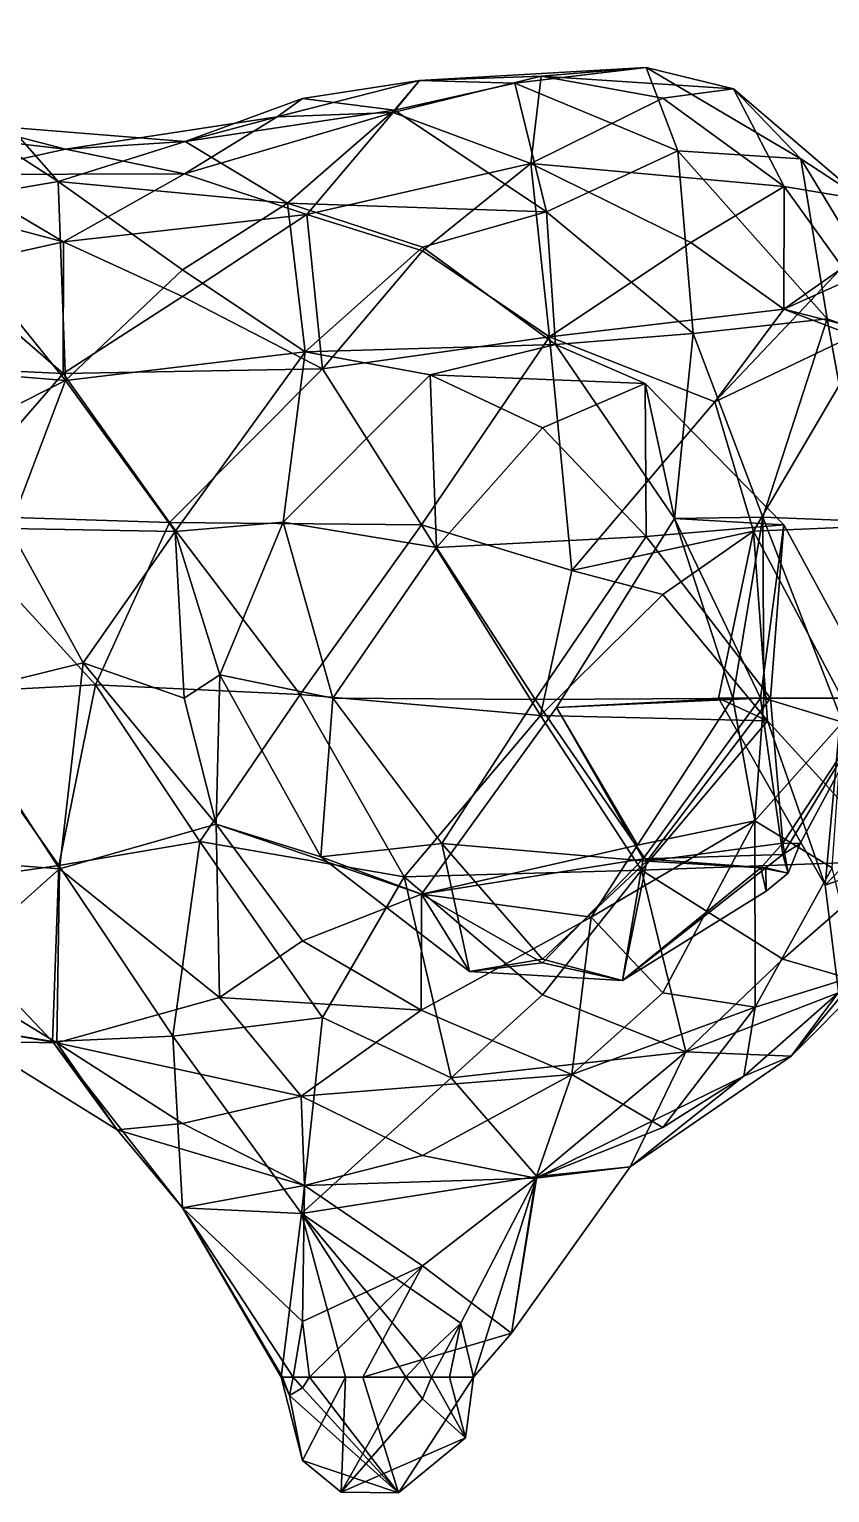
# Model space of a CAD drawing. Extents: x 290034 to 295698, y 4553723 to 4561693.
# Drawn here: x 293721.9 to 293805.9, y 4558983.9 to 4559137.5 of the extents above; entities that cross this region are included whole.
import ezdxf

# ---------------------------------------------------------------- set-up
doc = ezdxf.new("R2010")
doc.units = 0
doc.layers.add('Au_ppm_Pref_-_0_2', color=7, linetype='CONTINUOUS')

msp = doc.modelspace()

# ---------------------------------------------------------------- linework, layer by layer
at = {"layer": 'Au_ppm_Pref_-_0_2'}
for points in [[(293710.83, 4559119.1, 1806.38), (293724.96, 4559121.51, 1811.16), (293710.89, 4559137.5, 1811.09)], [(293710.89, 4559137.5, 1811.09), (293724.96, 4559121.51, 1811.16), (293715.62, 4559127.55, 1818.37)], [(293775.64, 4559132.57, 1828.7), (293774.54, 4559123.4, 1835.56), (293760.11, 4559128.76, 1830.53)], [(293775.64, 4559132.57, 1828.7), (293760.11, 4559128.76, 1830.53), (293762.86, 4559132.12, 1823.2)], [(293762.86, 4559132.12, 1823.2), (293786.66, 4559133.5, 1824.24), (293775.64, 4559132.57, 1828.7)], [(293762.86, 4559132.12, 1823.2), (293772.87, 4559131.83, 1818.3), (293786.66, 4559133.5, 1824.24)], [(293786.66, 4559133.5, 1824.24), (293772.87, 4559131.83, 1818.3), (293789.99, 4559124.72, 1817.24)], [(293788.39, 4559130.26, 1832.49), (293774.54, 4559123.4, 1835.56), (293775.64, 4559132.57, 1828.7)], [(293775.64, 4559132.57, 1828.7), (293786.66, 4559133.5, 1824.24), (293795.81, 4559131.23, 1829.31)], [(293775.64, 4559132.57, 1828.7), (293795.81, 4559131.23, 1829.31), (293788.39, 4559130.26, 1832.49)], [(293786.66, 4559133.5, 1824.24), (293789.99, 4559124.72, 1817.24), (293802.89, 4559123.91, 1823.54)], [(293795.81, 4559131.23, 1829.31), (293786.66, 4559133.5, 1824.24), (293802.89, 4559123.91, 1823.54)], [(293762.86, 4559132.12, 1823.2), (293760.11, 4559128.76, 1830.53), (293747.95, 4559128.32, 1824.65)], [(293762.86, 4559132.12, 1823.2), (293747.95, 4559128.32, 1824.65), (293750.59, 4559130.23, 1820.21)], [(293762.86, 4559132.12, 1823.2), (293750.59, 4559130.23, 1820.21), (293760.24, 4559128.99, 1816.07)], [(293762.86, 4559132.12, 1823.2), (293760.24, 4559128.99, 1816.07), (293772.87, 4559131.83, 1818.3)], [(293776.21, 4559118.33, 1811.37), (293772.87, 4559131.83, 1818.3), (293760.24, 4559128.99, 1816.07)], [(293776.21, 4559118.33, 1811.37), (293789.99, 4559124.72, 1817.24), (293772.87, 4559131.83, 1818.3)], [(293788.39, 4559130.26, 1832.49), (293795.81, 4559131.23, 1829.31), (293801.15, 4559120.98, 1835.25)], [(293795.81, 4559131.23, 1829.31), (293809.47, 4559119.59, 1829.31), (293801.15, 4559120.98, 1835.25)], [(293809.47, 4559119.59, 1829.31), (293795.81, 4559131.23, 1829.31), (293802.89, 4559123.91, 1823.54)], [(293750.59, 4559130.23, 1820.21), (293747.95, 4559128.32, 1824.65), (293738.29, 4559125.71, 1817.33)], [(293750.59, 4559130.23, 1820.21), (293738.29, 4559125.71, 1817.33), (293760.24, 4559128.99, 1816.07)], [(293774.54, 4559123.4, 1835.56), (293788.39, 4559130.26, 1832.49), (293801.15, 4559120.98, 1835.25)], [(293699.75, 4559127.91, 1824.08), (293725.71, 4559124.9, 1823.27), (293713.58, 4559122.26, 1829.66)], [(293699.75, 4559127.91, 1824.08), (293715.62, 4559127.55, 1818.37), (293725.71, 4559124.9, 1823.27)], [(293738.2, 4559122.33, 1829.84), (293725.71, 4559124.9, 1823.27), (293747.95, 4559128.32, 1824.65)], [(293747.95, 4559128.32, 1824.65), (293725.71, 4559124.9, 1823.27), (293738.29, 4559125.71, 1817.33)], [(293751.03, 4559118.05, 1834.6), (293738.2, 4559122.33, 1829.84), (293760.11, 4559128.76, 1830.53)], [(293760.11, 4559128.76, 1830.53), (293738.2, 4559122.33, 1829.84), (293747.95, 4559128.32, 1824.65)], [(293749.02, 4559119.26, 1811.26), (293760.24, 4559128.99, 1816.07), (293738.29, 4559125.71, 1817.33)], [(293776.21, 4559118.33, 1811.37), (293760.24, 4559128.99, 1816.07), (293749.02, 4559119.26, 1811.26)], [(293760.11, 4559128.76, 1830.53), (293774.54, 4559123.4, 1835.56), (293751.03, 4559118.05, 1834.6)], [(293724.96, 4559121.51, 1811.16), (293738.29, 4559125.71, 1817.33), (293715.62, 4559127.55, 1818.37)], [(293715.62, 4559127.55, 1818.37), (293738.29, 4559125.71, 1817.33), (293725.71, 4559124.9, 1823.27)], [(293738.2, 4559122.33, 1829.84), (293713.58, 4559122.26, 1829.66), (293725.71, 4559124.9, 1823.27)], [(293738.29, 4559125.71, 1817.33), (293724.96, 4559121.51, 1811.16), (293749.02, 4559119.26, 1811.26)], [(293776.21, 4559118.33, 1811.37), (293791.59, 4559105.57, 1810.58), (293789.99, 4559124.72, 1817.24)], [(293805.64, 4559107.11, 1816.12), (293802.89, 4559123.91, 1823.54), (293789.99, 4559124.72, 1817.24)], [(293805.64, 4559107.11, 1816.12), (293789.99, 4559124.72, 1817.24), (293791.59, 4559105.57, 1810.58)], [(293763.19, 4559114.23, 1839.02), (293751.03, 4559118.05, 1834.6), (293774.54, 4559123.4, 1835.56)], [(293763.19, 4559114.23, 1839.02), (293774.54, 4559123.4, 1835.56), (293776.51, 4559105.2, 1842.3)], [(293776.51, 4559105.2, 1842.3), (293774.54, 4559123.4, 1835.56), (293791.33, 4559115.1, 1840.7)], [(293774.54, 4559123.4, 1835.56), (293801.15, 4559120.98, 1835.25), (293791.33, 4559115.1, 1840.7)], [(293809.47, 4559119.59, 1829.31), (293802.89, 4559123.91, 1823.54), (293815.15, 4559103.72, 1823.32)], [(293815.15, 4559103.72, 1823.32), (293802.89, 4559123.91, 1823.54), (293805.64, 4559107.11, 1816.12)], [(293701.24, 4559121.61, 1835.39), (293713.58, 4559122.26, 1829.66), (293725.5, 4559115.2, 1834.8)], [(293712.8, 4559112.35, 1838.4), (293701.24, 4559121.61, 1835.39), (293725.5, 4559115.2, 1834.8)], [(293725.73, 4559100.62, 1807.82), (293724.96, 4559121.51, 1811.16), (293710.83, 4559119.1, 1806.38)], [(293738.2, 4559122.33, 1829.84), (293725.5, 4559115.2, 1834.8), (293713.58, 4559122.26, 1829.66)], [(293725.73, 4559100.62, 1807.82), (293737.99, 4559112.26, 1808.38), (293724.96, 4559121.51, 1811.16)], [(293724.96, 4559121.51, 1811.16), (293737.99, 4559112.26, 1808.38), (293749.02, 4559119.26, 1811.26)], [(293751.03, 4559118.05, 1834.6), (293725.5, 4559115.2, 1834.8), (293738.2, 4559122.33, 1829.84)], [(293801.11, 4559108.11, 1842.87), (293791.33, 4559115.1, 1840.7), (293801.15, 4559120.98, 1835.25)], [(293801.11, 4559108.11, 1842.87), (293801.15, 4559120.98, 1835.25), (293813.95, 4559103.21, 1835.29)], [(293813.95, 4559103.21, 1835.29), (293801.15, 4559120.98, 1835.25), (293809.47, 4559119.59, 1829.31)], [(293725.73, 4559100.62, 1807.82), (293710.83, 4559119.1, 1806.38), (293699.9, 4559102.73, 1806.31)], [(293737.99, 4559112.26, 1808.38), (293750.86, 4559103.63, 1805), (293749.02, 4559119.26, 1811.26)], [(293749.02, 4559119.26, 1811.26), (293750.86, 4559103.63, 1805), (293763.19, 4559114.63, 1807.59)], [(293763.19, 4559114.63, 1807.59), (293776.21, 4559118.33, 1811.37), (293749.02, 4559119.26, 1811.26)], [(293751.03, 4559118.05, 1834.6), (293737.99, 4559109.46, 1837.43), (293725.5, 4559115.2, 1834.8)], [(293752.7, 4559101.84, 1840.6), (293737.99, 4559109.46, 1837.43), (293751.03, 4559118.05, 1834.6)], [(293751.03, 4559118.05, 1834.6), (293763.19, 4559114.23, 1839.02), (293752.7, 4559101.84, 1840.6)], [(293763.19, 4559114.63, 1807.59), (293777.13, 4559104.42, 1805.01), (293776.21, 4559118.33, 1811.37)], [(293776.21, 4559118.33, 1811.37), (293777.13, 4559104.42, 1805.01), (293791.59, 4559105.57, 1810.58)], [(293712.8, 4559112.35, 1838.4), (293725.5, 4559115.2, 1834.8), (293725.49, 4559101.36, 1839.33)], [(293725.49, 4559101.36, 1839.33), (293725.5, 4559115.2, 1834.8), (293737.99, 4559109.46, 1837.43)], [(293777.13, 4559104.42, 1805.01), (293763.19, 4559114.63, 1807.59), (293750.86, 4559103.63, 1805)], [(293752.7, 4559101.84, 1840.6), (293763.19, 4559114.23, 1839.02), (293776.51, 4559105.2, 1842.3)], [(293801.11, 4559108.11, 1842.87), (293776.51, 4559105.2, 1842.3), (293791.33, 4559115.1, 1840.7)], [(293725.49, 4559101.36, 1839.33), (293702.23, 4559102.44, 1841.97), (293712.8, 4559112.35, 1838.4)], [(293725.73, 4559100.62, 1807.82), (293750.86, 4559103.63, 1805), (293737.99, 4559112.26, 1808.38)], [(293793.86, 4559098.39, 1846.53), (293806.98, 4559112.26, 1847.13), (293810.59, 4559106.37, 1849.69)], [(293793.86, 4559098.39, 1846.53), (293801.11, 4559108.11, 1842.87), (293806.98, 4559112.26, 1847.13)], [(293813.59, 4559113.7, 1843.53), (293801.11, 4559108.11, 1842.87), (293824.73, 4559102.02, 1841.83)], [(293806.98, 4559112.26, 1847.13), (293801.11, 4559108.11, 1842.87), (293813.59, 4559113.7, 1843.53)], [(293725.49, 4559101.36, 1839.33), (293737.99, 4559109.46, 1837.43), (293752.7, 4559101.84, 1840.6)], [(293801.11, 4559108.11, 1842.87), (293793.86, 4559098.39, 1846.53), (293776.51, 4559105.2, 1842.3)], [(293824.73, 4559102.02, 1841.83), (293801.11, 4559108.11, 1842.87), (293813.95, 4559103.21, 1835.29)], [(293798.91, 4559086.27, 1811.94), (293805.64, 4559107.11, 1816.12), (293791.59, 4559105.57, 1810.58)], [(293810.59, 4559106.37, 1849.69), (293797.92, 4559084.8, 1848.29), (293793.86, 4559098.39, 1846.53)], [(293811.33, 4559085.37, 1854.3), (293797.92, 4559084.8, 1848.29), (293810.59, 4559106.37, 1849.69)], [(293809.54, 4559085.85, 1817.62), (293805.64, 4559107.11, 1816.12), (293798.91, 4559086.27, 1811.94)], [(293809.54, 4559085.85, 1817.62), (293815.15, 4559103.72, 1823.32), (293805.64, 4559107.11, 1816.12)], [(293776.51, 4559105.2, 1842.3), (293763.08, 4559085.49, 1843.68), (293752.7, 4559101.84, 1840.6)], [(293776.51, 4559105.2, 1842.3), (293778.84, 4559080.7, 1844.23), (293763.08, 4559085.49, 1843.68)], [(293793.86, 4559098.39, 1846.53), (293778.84, 4559080.7, 1844.23), (293776.51, 4559105.2, 1842.3)], [(293789.64, 4559086.15, 1805.5), (293791.59, 4559105.57, 1810.58), (293777.13, 4559104.42, 1805.01)], [(293791.59, 4559105.57, 1810.58), (293789.64, 4559086.15, 1805.5), (293798.91, 4559086.27, 1811.94)], [(293737.24, 4559084.78, 1805.18), (293750.86, 4559103.63, 1805), (293725.73, 4559100.62, 1807.82)], [(293748.55, 4559085.74, 1798.19), (293750.86, 4559103.63, 1805), (293737.24, 4559084.78, 1805.18)], [(293763.99, 4559101.22, 1800.38), (293750.86, 4559103.63, 1805), (293748.55, 4559085.74, 1798.19)], [(293763.99, 4559101.22, 1800.38), (293777.13, 4559104.42, 1805.01), (293750.86, 4559103.63, 1805)], [(293763.99, 4559101.22, 1800.38), (293786.55, 4559100.31, 1799.62), (293777.13, 4559104.42, 1805.01)], [(293786.55, 4559100.31, 1799.62), (293789.64, 4559086.15, 1805.5), (293777.13, 4559104.42, 1805.01)], [(293712.8, 4559094.16, 1808.57), (293725.73, 4559100.62, 1807.82), (293699.9, 4559102.73, 1806.31)], [(293712.56, 4559086.48, 1839.9), (293702.23, 4559102.44, 1841.97), (293725.49, 4559101.36, 1839.33)], [(293725.49, 4559101.36, 1839.33), (293752.7, 4559101.84, 1840.6), (293736.63, 4559085.71, 1841.45)], [(293752.7, 4559101.84, 1840.6), (293763.08, 4559085.49, 1843.68), (293736.63, 4559085.71, 1841.45)], [(293712.56, 4559086.48, 1839.9), (293725.49, 4559101.36, 1839.33), (293736.63, 4559085.71, 1841.45)], [(293712.8, 4559094.16, 1808.57), (293719.85, 4559085.1, 1808.88), (293725.73, 4559100.62, 1807.82)], [(293719.85, 4559085.1, 1808.88), (293737.24, 4559084.78, 1805.18), (293725.73, 4559100.62, 1807.82)], [(293748.55, 4559085.74, 1798.19), (293764.66, 4559083.09, 1795.04), (293763.99, 4559101.22, 1800.38)], [(293763.99, 4559101.22, 1800.38), (293764.66, 4559083.09, 1795.04), (293775.79, 4559095.67, 1796.09)], [(293786.55, 4559100.31, 1799.62), (293763.99, 4559101.22, 1800.38), (293775.79, 4559095.67, 1796.09)], [(293786.55, 4559100.31, 1799.62), (293775.79, 4559095.67, 1796.09), (293786.64, 4559084.26, 1794.78)], [(293786.55, 4559100.31, 1799.62), (293801.11, 4559085.49, 1799.44), (293789.64, 4559086.15, 1805.5)], [(293786.55, 4559100.31, 1799.62), (293786.64, 4559084.26, 1794.78), (293801.11, 4559085.49, 1799.44)], [(293793.86, 4559098.39, 1846.53), (293797.92, 4559084.8, 1848.29), (293778.84, 4559080.7, 1844.23)], [(293775.79, 4559095.67, 1796.09), (293764.66, 4559083.09, 1795.04), (293786.64, 4559084.26, 1794.78)], [(293712.56, 4559086.48, 1839.9), (293728.88, 4559068.68, 1840.41), (293712.32, 4559067.79, 1836.35)], [(293712.56, 4559086.48, 1839.9), (293736.63, 4559085.71, 1841.45), (293728.88, 4559068.68, 1840.41)], [(293798.66, 4559067.28, 1804.46), (293777.25, 4559066.29, 1805.55), (293789.64, 4559086.15, 1805.5)], [(293777.25, 4559066.29, 1805.55), (293795.76, 4559067.28, 1808.02), (293789.64, 4559086.15, 1805.5)], [(293795.76, 4559067.28, 1808.02), (293798.91, 4559086.27, 1811.94), (293789.64, 4559086.15, 1805.5)], [(293798.66, 4559067.28, 1804.46), (293789.64, 4559086.15, 1805.5), (293801.11, 4559085.49, 1799.44)], [(293799, 4559067.28, 1811.49), (293798.91, 4559086.27, 1811.94), (293795.76, 4559067.28, 1808.02)], [(293809.54, 4559085.85, 1817.62), (293798.91, 4559086.27, 1811.94), (293807.24, 4559064.75, 1816.53)], [(293799, 4559067.28, 1811.49), (293807.24, 4559064.75, 1816.53), (293798.91, 4559086.27, 1811.94)], [(293719.85, 4559085.1, 1808.88), (293713.26, 4559067.46, 1810.15), (293727.58, 4559070.99, 1807.82)], [(293719.85, 4559085.1, 1808.88), (293727.58, 4559070.99, 1807.82), (293737.24, 4559084.78, 1805.18)], [(293738.17, 4559067.28, 1805.55), (293737.24, 4559084.78, 1805.18), (293727.58, 4559070.99, 1807.82)], [(293728.88, 4559068.68, 1840.41), (293736.63, 4559085.71, 1841.45), (293750.33, 4559067.66, 1842.99)], [(293763.08, 4559085.49, 1843.68), (293750.33, 4559067.66, 1842.99), (293736.63, 4559085.71, 1841.45)], [(293741.93, 4559069.73, 1800.14), (293748.55, 4559085.74, 1798.19), (293737.24, 4559084.78, 1805.18)], [(293741.93, 4559069.73, 1800.14), (293737.24, 4559084.78, 1805.18), (293738.17, 4559067.28, 1805.55)], [(293741.93, 4559069.73, 1800.14), (293753.76, 4559067.28, 1795.17), (293748.55, 4559085.74, 1798.19)], [(293753.76, 4559067.28, 1795.17), (293764.66, 4559083.09, 1795.04), (293748.55, 4559085.74, 1798.19)], [(293775.56, 4559065.47, 1843.4), (293750.33, 4559067.66, 1842.99), (293763.08, 4559085.49, 1843.68)], [(293778.84, 4559080.7, 1844.23), (293775.56, 4559065.47, 1843.4), (293763.08, 4559085.49, 1843.68)], [(293788.39, 4559078.18, 1843.5), (293778.84, 4559080.7, 1844.23), (293797.92, 4559084.8, 1848.29)], [(293786.64, 4559084.26, 1794.78), (293799.7, 4559067.28, 1794.29), (293801.11, 4559085.49, 1799.44)], [(293797.92, 4559084.8, 1848.29), (293799.38, 4559064.89, 1841.42), (293788.39, 4559078.18, 1843.5)], [(293807.23, 4559067.28, 1852.46), (293794.25, 4559067.28, 1847.13), (293797.92, 4559084.8, 1848.29)], [(293794.25, 4559067.28, 1847.13), (293799.38, 4559064.89, 1841.42), (293797.92, 4559084.8, 1848.29)], [(293807.23, 4559067.28, 1852.46), (293797.92, 4559084.8, 1848.29), (293811.33, 4559085.37, 1854.3)], [(293810.99, 4559067.28, 1799.62), (293798.66, 4559067.28, 1804.46), (293801.11, 4559085.49, 1799.44)], [(293799.7, 4559067.28, 1794.29), (293810.99, 4559067.28, 1799.62), (293801.11, 4559085.49, 1799.44)], [(293775, 4559067.15, 1795.88), (293764.66, 4559083.09, 1795.04), (293753.76, 4559067.28, 1795.17)], [(293775, 4559067.15, 1795.88), (293786.64, 4559084.26, 1794.78), (293764.66, 4559083.09, 1795.04)], [(293775, 4559067.15, 1795.88), (293799.7, 4559067.28, 1794.29), (293786.64, 4559084.26, 1794.78)], [(293788.39, 4559078.18, 1843.5), (293775.56, 4559065.47, 1843.4), (293778.84, 4559080.7, 1844.23)], [(293788.39, 4559078.18, 1843.5), (293799.38, 4559064.89, 1841.42), (293775.56, 4559065.47, 1843.4)], [(293713.26, 4559067.46, 1810.15), (293725.08, 4559049.37, 1811.38), (293727.58, 4559070.99, 1807.82)], [(293727.58, 4559070.99, 1807.82), (293725.08, 4559049.37, 1811.38), (293741.52, 4559054.06, 1806.91)], [(293741.52, 4559054.06, 1806.91), (293738.17, 4559067.28, 1805.55), (293727.58, 4559070.99, 1807.82)], [(293741.93, 4559069.73, 1800.14), (293738.17, 4559067.28, 1805.55), (293741.52, 4559054.06, 1806.91)], [(293752.53, 4559050.61, 1800.4), (293741.93, 4559069.73, 1800.14), (293741.52, 4559054.06, 1806.91)], [(293741.93, 4559069.73, 1800.14), (293752.53, 4559050.61, 1800.4), (293753.76, 4559067.28, 1795.17)], [(293725.03, 4559049.7, 1836.27), (293709.01, 4559047.4, 1829.94), (293712.32, 4559067.79, 1836.35)], [(293712.32, 4559067.79, 1836.35), (293728.88, 4559068.68, 1840.41), (293725.03, 4559049.7, 1836.27)], [(293739.82, 4559052.24, 1840.67), (293725.03, 4559049.7, 1836.27), (293728.88, 4559068.68, 1840.41)], [(293728.88, 4559068.68, 1840.41), (293750.33, 4559067.66, 1842.99), (293739.82, 4559052.24, 1840.67)], [(293713.26, 4559067.46, 1810.15), (293700.2, 4559051.25, 1811.81), (293725.08, 4559049.37, 1811.38)], [(293739.82, 4559052.24, 1840.67), (293750.33, 4559067.66, 1842.99), (293761.26, 4559048.54, 1841.53)], [(293775.56, 4559065.47, 1843.4), (293761.26, 4559048.54, 1841.53), (293750.33, 4559067.66, 1842.99)], [(293752.53, 4559050.61, 1800.4), (293765.21, 4559052.03, 1795.48), (293753.76, 4559067.28, 1795.17)], [(293775, 4559067.15, 1795.88), (293753.76, 4559067.28, 1795.17), (293765.21, 4559052.03, 1795.48)], [(293786.33, 4559050.4, 1804.27), (293763.08, 4559046.7, 1805.66), (293777.25, 4559066.29, 1805.55)], [(293763.08, 4559046.7, 1805.66), (293785.76, 4559051.85, 1807.59), (293777.25, 4559066.29, 1805.55)], [(293775, 4559067.15, 1795.88), (293765.21, 4559052.03, 1795.48), (293786.71, 4559050.18, 1794.71)], [(293775, 4559067.15, 1795.88), (293786.71, 4559050.18, 1794.71), (293799.7, 4559067.28, 1794.29)], [(293798.66, 4559067.28, 1804.46), (293786.33, 4559050.4, 1804.27), (293777.25, 4559066.29, 1805.55)], [(293785.76, 4559051.85, 1807.59), (293795.76, 4559067.28, 1808.02), (293777.25, 4559066.29, 1805.55)], [(293798.06, 4559054.39, 1812.81), (293795.76, 4559067.28, 1808.02), (293785.76, 4559051.85, 1807.59)], [(293786.33, 4559050.4, 1804.27), (293798.66, 4559067.28, 1804.46), (293800.99, 4559050.87, 1800.08)], [(293786.71, 4559050.18, 1794.71), (293800.99, 4559052.05, 1798.75), (293799.7, 4559067.28, 1794.29)], [(293805.44, 4559047.65, 1847.13), (293794.25, 4559067.28, 1847.13), (293807.23, 4559067.28, 1852.46)], [(293794.25, 4559067.28, 1847.13), (293805.44, 4559047.65, 1847.13), (293799.38, 4559064.89, 1841.42)], [(293799, 4559067.28, 1811.49), (293795.76, 4559067.28, 1808.02), (293798.06, 4559054.39, 1812.81)], [(293798.06, 4559054.39, 1812.81), (293807.24, 4559064.75, 1816.53), (293799, 4559067.28, 1811.49)], [(293810.99, 4559067.28, 1799.62), (293800.99, 4559050.87, 1800.08), (293798.66, 4559067.28, 1804.46)], [(293810.99, 4559067.28, 1799.62), (293799.7, 4559067.28, 1794.29), (293800.99, 4559052.05, 1798.75)], [(293810.99, 4559067.28, 1799.62), (293802.81, 4559052.04, 1799.62), (293800.99, 4559050.87, 1800.08)], [(293810.99, 4559067.28, 1799.62), (293800.99, 4559052.05, 1798.75), (293802.81, 4559052.04, 1799.62)], [(293805.44, 4559047.65, 1847.13), (293807.23, 4559067.28, 1852.46), (293808.63, 4559050.98, 1853.52)], [(293786.17, 4559049.22, 1840.76), (293761.26, 4559048.54, 1841.53), (293775.56, 4559065.47, 1843.4)], [(293775.56, 4559065.47, 1843.4), (293799.38, 4559064.89, 1841.42), (293786.17, 4559049.22, 1840.76)], [(293799.38, 4559064.89, 1841.42), (293812.78, 4559050.19, 1841.08), (293786.17, 4559049.22, 1840.76)], [(293806.19, 4559049.46, 1818.39), (293807.24, 4559064.75, 1816.53), (293798.06, 4559054.39, 1812.81)], [(293805.44, 4559047.65, 1847.13), (293812.78, 4559050.19, 1841.08), (293799.38, 4559064.89, 1841.42)], [(293741.52, 4559054.06, 1806.91), (293725.08, 4559049.37, 1811.38), (293741.87, 4559035.86, 1812.91)], [(293752.53, 4559050.61, 1800.4), (293741.52, 4559054.06, 1806.91), (293763.08, 4559046.7, 1805.66)], [(293750.59, 4559041.8, 1808.94), (293763.08, 4559046.7, 1805.66), (293741.52, 4559054.06, 1806.91)], [(293741.52, 4559054.06, 1806.91), (293741.87, 4559035.86, 1812.91), (293750.59, 4559041.8, 1808.94)], [(293788.39, 4559036.34, 1813.06), (293798.06, 4559054.39, 1812.81), (293780.89, 4559044.29, 1810.58)], [(293780.89, 4559044.29, 1810.58), (293798.06, 4559054.39, 1812.81), (293785.76, 4559051.85, 1807.59)], [(293798.08, 4559034.84, 1818.63), (293798.06, 4559054.39, 1812.81), (293788.39, 4559036.34, 1813.06)], [(293806.19, 4559049.46, 1818.39), (293798.06, 4559054.39, 1812.81), (293798.08, 4559034.84, 1818.63)], [(293700.2, 4559051.25, 1811.81), (293712.8, 4559038.43, 1813.75), (293725.08, 4559049.37, 1811.38)], [(293725.03, 4559049.7, 1836.27), (293739.82, 4559052.24, 1840.67), (293736.98, 4559031.8, 1836.29)], [(293752.69, 4559033.75, 1839.5), (293736.98, 4559031.8, 1836.29), (293739.82, 4559052.24, 1840.67)], [(293752.69, 4559033.75, 1839.5), (293739.82, 4559052.24, 1840.67), (293761.26, 4559048.54, 1841.53)], [(293752.53, 4559050.61, 1800.4), (293768.11, 4559038.6, 1799.62), (293765.21, 4559052.03, 1795.48)], [(293780.89, 4559044.29, 1810.58), (293785.76, 4559051.85, 1807.59), (293763.08, 4559046.7, 1805.66)], [(293768.11, 4559038.6, 1799.62), (293775.79, 4559039.87, 1796.42), (293765.21, 4559052.03, 1795.48)], [(293786.71, 4559050.18, 1794.71), (293765.21, 4559052.03, 1795.48), (293775.79, 4559039.87, 1796.42)], [(293786.33, 4559050.4, 1804.27), (293800.99, 4559050.87, 1800.08), (293799.2, 4559049.46, 1800.46)], [(293786.71, 4559050.18, 1794.71), (293798.7, 4559049.46, 1798.54), (293800.99, 4559052.05, 1798.75)], [(293798.7, 4559049.46, 1798.54), (293801.57, 4559048.92, 1799.56), (293800.99, 4559052.05, 1798.75)], [(293801.57, 4559048.92, 1799.56), (293799.2, 4559049.46, 1800.46), (293800.99, 4559050.87, 1800.08)], [(293802.81, 4559052.04, 1799.62), (293800.99, 4559052.05, 1798.75), (293801.57, 4559048.92, 1799.56)], [(293802.81, 4559052.04, 1799.62), (293801.57, 4559048.92, 1799.56), (293800.99, 4559050.87, 1800.08)], [(293807.65, 4559030.01, 1847.08), (293805.44, 4559047.65, 1847.13), (293808.63, 4559050.98, 1853.52)], [(293709.01, 4559047.4, 1829.94), (293725.03, 4559049.7, 1836.27), (293724.37, 4559031.24, 1828.99)], [(293725.08, 4559049.37, 1811.38), (293712.8, 4559038.43, 1813.75), (293724.81, 4559031.1, 1817.6)], [(293736.98, 4559031.8, 1836.29), (293724.37, 4559031.24, 1828.99), (293725.03, 4559049.7, 1836.27)], [(293725.08, 4559049.37, 1811.38), (293724.81, 4559031.1, 1817.6), (293741.87, 4559035.86, 1812.91)], [(293763.08, 4559046.7, 1805.66), (293768.11, 4559038.6, 1799.62), (293752.53, 4559050.61, 1800.4)], [(293786.17, 4559049.22, 1840.76), (293775.79, 4559036.15, 1839.69), (293761.26, 4559048.54, 1841.53)], [(293786.33, 4559050.4, 1804.27), (293775.79, 4559039.5, 1802.94), (293763.08, 4559046.7, 1805.66)], [(293784.16, 4559037.63, 1799.62), (293775.79, 4559039.5, 1802.94), (293786.33, 4559050.4, 1804.27)], [(293784.16, 4559037.63, 1799.62), (293786.71, 4559050.18, 1794.71), (293775.79, 4559039.87, 1796.42)], [(293786.17, 4559049.22, 1840.76), (293790.81, 4559030.15, 1836.11), (293775.79, 4559036.15, 1839.69)], [(293784.16, 4559037.63, 1799.62), (293786.33, 4559050.4, 1804.27), (293799.2, 4559049.46, 1800.46)], [(293784.16, 4559037.63, 1799.62), (293798.7, 4559049.46, 1798.54), (293786.71, 4559050.18, 1794.71)], [(293784.16, 4559037.63, 1799.62), (293799.2, 4559049.46, 1800.46), (293799.25, 4559047.01, 1799.62)], [(293784.16, 4559037.63, 1799.62), (293799.25, 4559047.01, 1799.62), (293798.7, 4559049.46, 1798.54)], [(293800.99, 4559039.9, 1838.44), (293786.17, 4559049.22, 1840.76), (293812.78, 4559050.19, 1841.08)], [(293800.99, 4559039.9, 1838.44), (293790.81, 4559030.15, 1836.11), (293786.17, 4559049.22, 1840.76)], [(293808.95, 4559038.21, 1823.37), (293806.19, 4559049.46, 1818.39), (293798.08, 4559034.84, 1818.63)], [(293798.7, 4559049.46, 1798.54), (293799.25, 4559047.01, 1799.62), (293801.57, 4559048.92, 1799.56)], [(293799.25, 4559047.01, 1799.62), (293799.2, 4559049.46, 1800.46), (293801.57, 4559048.92, 1799.56)], [(293800.99, 4559039.9, 1838.44), (293812.78, 4559050.19, 1841.08), (293809.53, 4559037.39, 1835.25)], [(293807.65, 4559030.01, 1847.08), (293812.78, 4559050.19, 1841.08), (293805.44, 4559047.65, 1847.13)], [(293752.69, 4559033.75, 1839.5), (293761.26, 4559048.54, 1841.53), (293766.2, 4559027.44, 1838.07)], [(293766.2, 4559027.44, 1838.07), (293761.26, 4559048.54, 1841.53), (293775.79, 4559036.15, 1839.69)], [(293808.95, 4559038.21, 1823.37), (293801.86, 4559029.69, 1829.35), (293815.44, 4559047.96, 1829.45)], [(293809.53, 4559037.39, 1835.25), (293815.44, 4559047.96, 1829.45), (293801.86, 4559029.69, 1829.35)], [(293713.25, 4559033.09, 1823.51), (293709.01, 4559047.4, 1829.94), (293724.37, 4559031.24, 1828.99)], [(293763.03, 4559034.52, 1812.39), (293763.08, 4559046.7, 1805.66), (293750.59, 4559041.8, 1808.94)], [(293780.89, 4559044.29, 1810.58), (293763.08, 4559046.7, 1805.66), (293763.03, 4559034.52, 1812.39)], [(293775.79, 4559039.5, 1802.94), (293768.11, 4559038.6, 1799.62), (293763.08, 4559046.7, 1805.66)], [(293763.03, 4559034.52, 1812.39), (293778.85, 4559027.78, 1816.47), (293780.89, 4559044.29, 1810.58)], [(293788.39, 4559036.34, 1813.06), (293780.89, 4559044.29, 1810.58), (293778.85, 4559027.78, 1816.47)], [(293741.87, 4559035.86, 1812.91), (293763.03, 4559034.52, 1812.39), (293750.59, 4559041.8, 1808.94)], [(293768.11, 4559038.6, 1799.62), (293784.16, 4559037.63, 1799.62), (293775.79, 4559039.87, 1796.42)], [(293784.16, 4559037.63, 1799.62), (293768.11, 4559038.6, 1799.62), (293775.79, 4559039.5, 1802.94)], [(293800.99, 4559039.9, 1838.44), (293809.53, 4559037.39, 1835.25), (293790.81, 4559030.15, 1836.11)], [(293712.8, 4559038.43, 1813.75), (293700.33, 4559031.57, 1817.53), (293724.81, 4559031.1, 1817.6)], [(293809.53, 4559037.39, 1835.25), (293801.86, 4559029.69, 1829.35), (293790.81, 4559030.15, 1836.11)], [(293796.91, 4559027.6, 1823.37), (293801.86, 4559029.69, 1829.35), (293808.95, 4559038.21, 1823.37)], [(293796.91, 4559027.6, 1823.37), (293808.95, 4559038.21, 1823.37), (293798.08, 4559034.84, 1818.63)], [(293741.87, 4559035.86, 1812.91), (293724.81, 4559031.1, 1817.6), (293750.44, 4559025.49, 1816.85)], [(293741.87, 4559035.86, 1812.91), (293750.44, 4559025.49, 1816.85), (293763.03, 4559034.52, 1812.39)], [(293766.2, 4559027.44, 1838.07), (293775.79, 4559036.15, 1839.69), (293790.81, 4559030.15, 1836.11)], [(293798.08, 4559034.84, 1818.63), (293788.39, 4559036.34, 1813.06), (293778.85, 4559027.78, 1816.47)], [(293750.44, 4559025.49, 1816.85), (293778.85, 4559027.78, 1816.47), (293763.03, 4559034.52, 1812.39)], [(293788.39, 4559022.23, 1820.23), (293798.08, 4559034.84, 1818.63), (293778.85, 4559027.78, 1816.47)], [(293796.91, 4559027.6, 1823.37), (293798.08, 4559034.84, 1818.63), (293788.39, 4559022.23, 1820.23)], [(293713.25, 4559033.09, 1823.51), (293724.81, 4559031.1, 1817.6), (293700.33, 4559031.57, 1817.53)], [(293713.25, 4559033.09, 1823.51), (293724.37, 4559031.24, 1828.99), (293731.14, 4559021.96, 1823.37)], [(293713.25, 4559033.09, 1823.51), (293731.14, 4559021.96, 1823.37), (293724.81, 4559031.1, 1817.6)], [(293750.47, 4559013.2, 1835.75), (293736.98, 4559031.8, 1836.29), (293752.69, 4559033.75, 1839.5)], [(293766.2, 4559027.44, 1838.07), (293750.47, 4559013.2, 1835.75), (293752.69, 4559033.75, 1839.5)], [(293737.99, 4559013.78, 1829.3), (293724.37, 4559031.24, 1828.99), (293736.98, 4559031.8, 1836.29)], [(293737.99, 4559013.78, 1829.3), (293731.14, 4559021.96, 1823.37), (293724.37, 4559031.24, 1828.99)], [(293737.99, 4559022.65, 1820.37), (293724.81, 4559031.1, 1817.6), (293731.14, 4559021.96, 1823.37)], [(293724.81, 4559031.1, 1817.6), (293737.99, 4559022.65, 1820.37), (293750.44, 4559025.49, 1816.85)], [(293750.47, 4559013.2, 1835.75), (293737.99, 4559013.78, 1829.3), (293736.98, 4559031.8, 1836.29)], [(293775.17, 4559017.06, 1834.54), (293766.2, 4559027.44, 1838.07), (293790.81, 4559030.15, 1836.11)], [(293775.17, 4559017.06, 1834.54), (293790.81, 4559030.15, 1836.11), (293784.99, 4559018.08, 1829.58)], [(293784.99, 4559018.08, 1829.58), (293790.81, 4559030.15, 1836.11), (293801.86, 4559029.69, 1829.35)], [(293784.99, 4559018.08, 1829.58), (293801.86, 4559029.69, 1829.35), (293796.91, 4559027.6, 1823.37)], [(293778.85, 4559027.78, 1816.47), (293750.44, 4559025.49, 1816.85), (293763.19, 4559019.28, 1819.25)], [(293775.06, 4559016.9, 1823.46), (293778.85, 4559027.78, 1816.47), (293763.19, 4559019.28, 1819.25)], [(293775.06, 4559016.9, 1823.46), (293788.39, 4559022.23, 1820.23), (293778.85, 4559027.78, 1816.47)], [(293775.17, 4559017.06, 1834.54), (293750.47, 4559013.2, 1835.75), (293766.2, 4559027.44, 1838.07)], [(293784.99, 4559018.08, 1829.58), (293796.91, 4559027.6, 1823.37), (293775.06, 4559016.9, 1823.46)], [(293775.06, 4559016.9, 1823.46), (293796.91, 4559027.6, 1823.37), (293788.39, 4559022.23, 1820.23)], [(293750.8, 4559016.13, 1823.38), (293750.44, 4559025.49, 1816.85), (293737.99, 4559022.65, 1820.37)], [(293750.8, 4559016.13, 1823.38), (293763.19, 4559019.28, 1819.25), (293750.44, 4559025.49, 1816.85)], [(293750.8, 4559016.13, 1823.38), (293737.99, 4559022.65, 1820.37), (293731.14, 4559021.96, 1823.37)], [(293750.8, 4559016.13, 1823.38), (293731.14, 4559021.96, 1823.37), (293737.99, 4559013.78, 1829.3)], [(293775.06, 4559016.9, 1823.46), (293763.19, 4559019.28, 1819.25), (293750.8, 4559016.13, 1823.38)], [(293750.47, 4559013.2, 1835.75), (293775.17, 4559017.06, 1834.54), (293767.19, 4559001.66, 1835.25)], [(293768.52, 4558996.01, 1832.74), (293767.19, 4559001.66, 1835.25), (293775.17, 4559017.06, 1834.54)], [(293768.52, 4558996.01, 1832.74), (293775.17, 4559017.06, 1834.54), (293772.53, 4559000.62, 1829.31)], [(293772.53, 4559000.62, 1829.31), (293775.17, 4559017.06, 1834.54), (293784.99, 4559018.08, 1829.58)], [(293772.53, 4559000.62, 1829.31), (293784.99, 4559018.08, 1829.58), (293775.06, 4559016.9, 1823.46)], [(293750.8, 4559016.13, 1823.38), (293737.99, 4559013.78, 1829.3), (293750.59, 4559001.85, 1827.36)], [(293763.19, 4559007.68, 1827.26), (293750.8, 4559016.13, 1823.38), (293750.59, 4559001.85, 1827.36)], [(293775.06, 4559016.9, 1823.46), (293750.8, 4559016.13, 1823.38), (293763.19, 4559007.68, 1827.26)], [(293772.53, 4559000.62, 1829.31), (293775.06, 4559016.9, 1823.46), (293763.19, 4559007.68, 1827.26)], [(293750.47, 4559013.2, 1835.75), (293748.35, 4558996.01, 1830.37), (293737.99, 4559013.78, 1829.3)], [(293748.35, 4558996.01, 1830.37), (293748.49, 4558996.01, 1829.31), (293737.99, 4559013.78, 1829.3)], [(293749.62, 4558996.01, 1828.85), (293750.59, 4559001.85, 1827.36), (293737.99, 4559013.78, 1829.3)], [(293748.49, 4558996.01, 1829.31), (293749.62, 4558996.01, 1828.85), (293737.99, 4559013.78, 1829.3)], [(293750.47, 4559013.2, 1835.75), (293755.12, 4558996.01, 1835.25), (293748.35, 4558996.01, 1830.37)], [(293755.12, 4558996.01, 1835.25), (293750.47, 4559013.2, 1835.75), (293761.45, 4558996.01, 1836.07)], [(293761.45, 4558996.01, 1836.07), (293750.47, 4559013.2, 1835.75), (293763.19, 4558997.89, 1835.88)], [(293763.19, 4558997.89, 1835.88), (293750.47, 4559013.2, 1835.75), (293767.19, 4559001.66, 1835.25)], [(293763.19, 4559007.68, 1827.26), (293750.59, 4559001.85, 1827.36), (293751.33, 4558996.01, 1828.97)], [(293756.93, 4558996.01, 1829.31), (293763.19, 4559007.68, 1827.26), (293751.33, 4558996.01, 1828.97)], [(293756.93, 4558996.01, 1829.31), (293772.53, 4559000.62, 1829.31), (293763.19, 4559007.68, 1827.26)], [(293750.59, 4559001.85, 1827.36), (293749.62, 4558996.01, 1828.85), (293751.33, 4558996.01, 1828.97)], [(293764.12, 4558996.01, 1835.69), (293763.19, 4558997.89, 1835.88), (293767.19, 4559001.66, 1835.25)], [(293764.12, 4558996.01, 1835.69), (293767.19, 4559001.66, 1835.25), (293766.02, 4558996.01, 1835.25)], [(293768.52, 4558996.01, 1832.74), (293766.02, 4558996.01, 1835.25), (293767.19, 4559001.66, 1835.25)], [(293756.93, 4558996.01, 1829.31), (293768.52, 4558996.01, 1832.74), (293772.53, 4559000.62, 1829.31)], [(293764.12, 4558996.01, 1835.69), (293761.45, 4558996.01, 1836.07), (293763.19, 4558997.89, 1835.88)], [(293755.12, 4558996.01, 1835.25), (293750.59, 4558987.25, 1832.23), (293748.35, 4558996.01, 1830.37)], [(293748.35, 4558996.01, 1830.37), (293750.59, 4558987.25, 1832.23), (293749.23, 4558994.08, 1829.31)], [(293748.35, 4558996.01, 1830.37), (293749.23, 4558994.08, 1829.31), (293748.49, 4558996.01, 1829.31)], [(293748.49, 4558996.01, 1829.31), (293749.23, 4558994.08, 1829.31), (293749.62, 4558996.01, 1828.85)], [(293749.23, 4558994.08, 1829.31), (293750.59, 4558994.87, 1828.93), (293749.62, 4558996.01, 1828.85)], [(293751.33, 4558996.01, 1828.97), (293749.62, 4558996.01, 1828.85), (293750.59, 4558994.87, 1828.93)], [(293755.12, 4558996.01, 1835.25), (293754.65, 4558983.93, 1835.25), (293750.59, 4558987.25, 1832.23)], [(293760.66, 4558983.87, 1830.01), (293751.33, 4558996.01, 1828.97), (293750.59, 4558994.87, 1828.93)], [(293756.93, 4558996.01, 1829.31), (293751.33, 4558996.01, 1828.97), (293760.66, 4558983.87, 1830.01)], [(293754.65, 4558983.93, 1835.25), (293755.12, 4558996.01, 1835.25), (293761.45, 4558996.01, 1836.07)], [(293754.65, 4558983.93, 1835.25), (293761.45, 4558996.01, 1836.07), (293763.19, 4558993.74, 1836.01)], [(293768.52, 4558996.01, 1832.74), (293756.93, 4558996.01, 1829.31), (293760.66, 4558983.87, 1830.01)], [(293768.52, 4558996.01, 1832.74), (293760.66, 4558983.87, 1830.01), (293767.69, 4558989.65, 1835.25)], [(293764.12, 4558996.01, 1835.69), (293763.19, 4558993.74, 1836.01), (293761.45, 4558996.01, 1836.07)], [(293764.12, 4558996.01, 1835.69), (293767.69, 4558989.65, 1835.25), (293763.19, 4558993.74, 1836.01)], [(293764.12, 4558996.01, 1835.69), (293766.02, 4558996.01, 1835.25), (293767.69, 4558989.65, 1835.25)], [(293768.52, 4558996.01, 1832.74), (293767.69, 4558989.65, 1835.25), (293766.02, 4558996.01, 1835.25)], [(293749.23, 4558994.08, 1829.31), (293760.66, 4558983.87, 1830.01), (293750.59, 4558994.87, 1828.93)], [(293750.59, 4558987.25, 1832.23), (293760.66, 4558983.87, 1830.01), (293749.23, 4558994.08, 1829.31)], [(293767.69, 4558989.65, 1835.25), (293754.65, 4558983.93, 1835.25), (293763.19, 4558993.74, 1836.01)], [(293754.65, 4558983.93, 1835.25), (293767.69, 4558989.65, 1835.25), (293760.66, 4558983.87, 1830.01)], [(293750.59, 4558987.25, 1832.23), (293754.65, 4558983.93, 1835.25), (293760.66, 4558983.87, 1830.01)]]:
    msp.add_3dface(points, dxfattribs=at)

doc.saveas('drawing.dxf')
